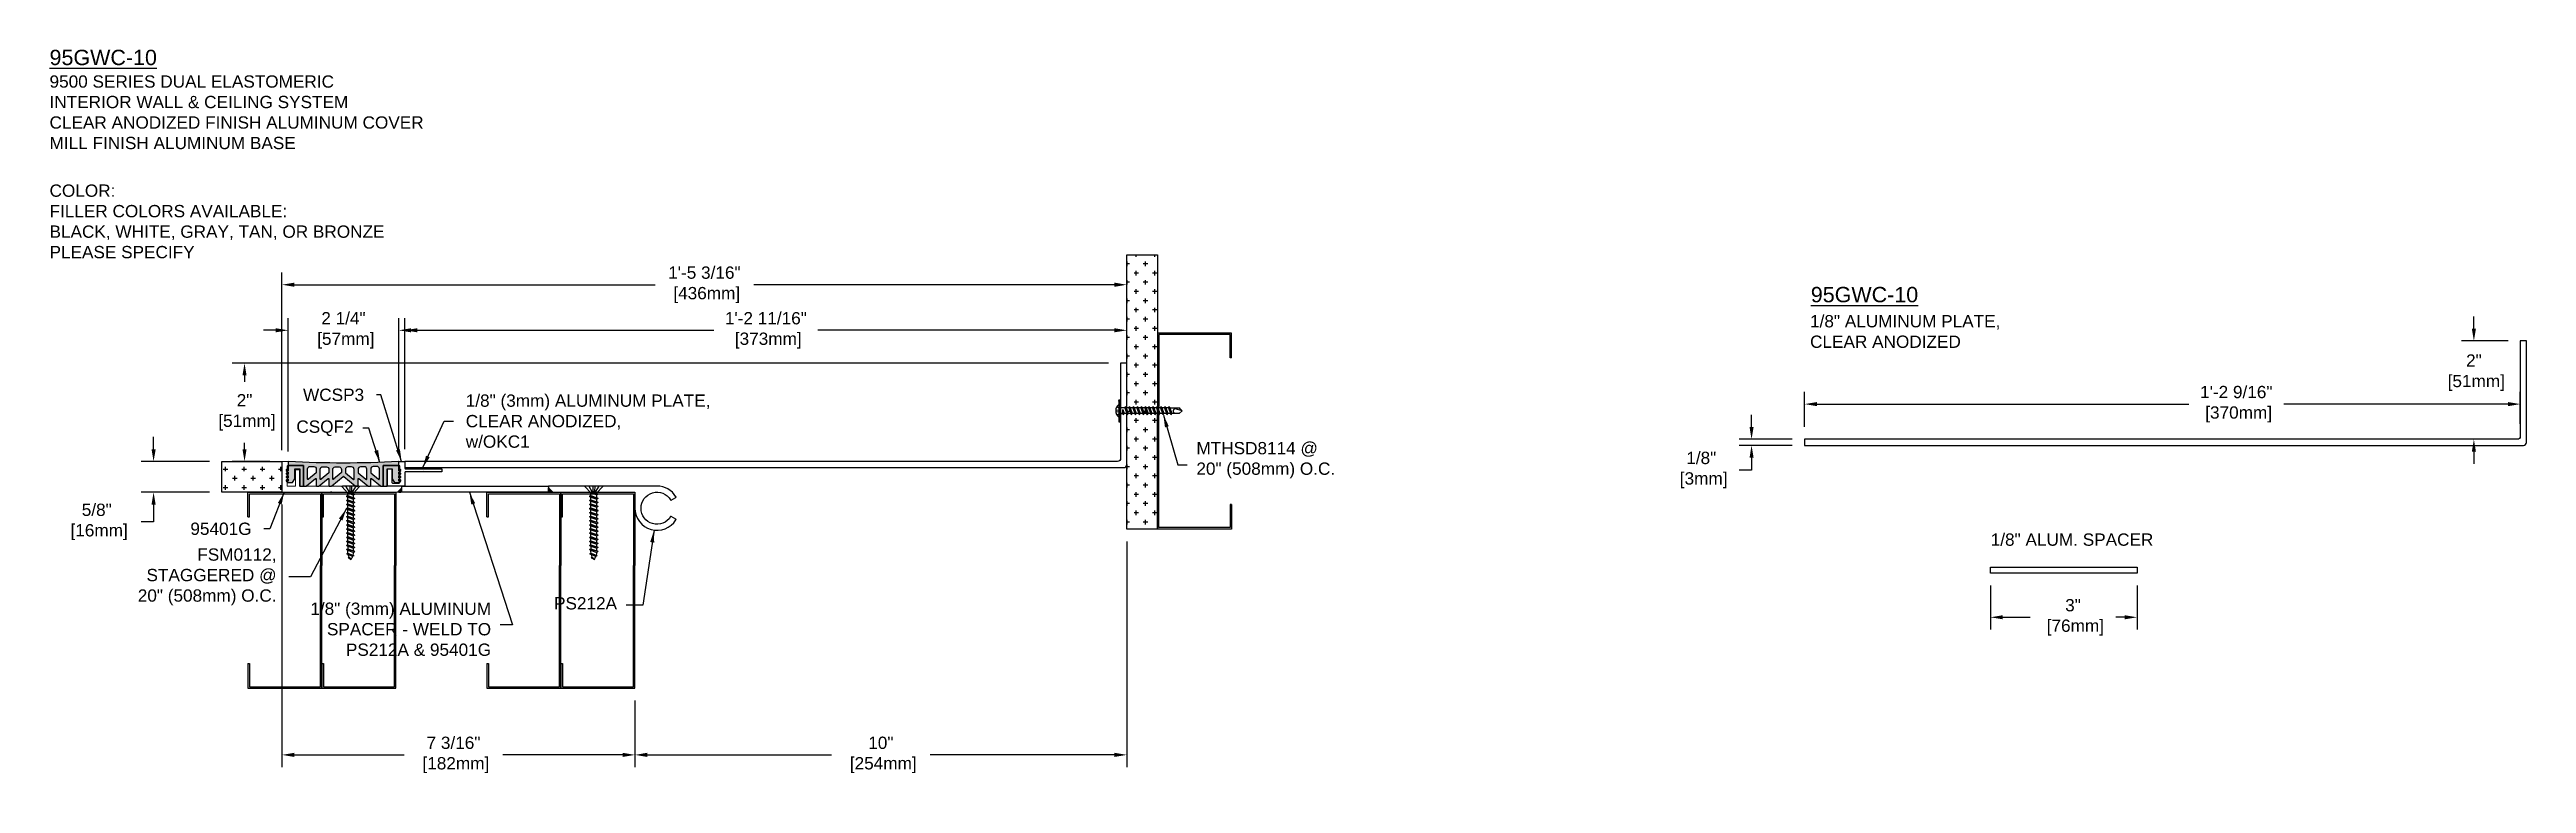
# Model space of a CAD drawing. Header units: inches. Extents: x -5.4 to 45, y -4.5 to 10.4.
import ezdxf

# ---------------------------------------------------------------- set-up
doc = ezdxf.new("R2010")
doc.units = ezdxf.units.IN
doc.header["$MEASUREMENT"] = 0
doc.linetypes.add('HIDDEN2', pattern=[0.1875, 0.125, -0.0625])
for name, color, linetype in [('anchors', 4, 'Continuous'), ('conditions', 1, 'Continuous'), ('dimensions', 3, 'Continuous'), ('FILLER', 2, 'Continuous'), ('Fillers', 2, 'Continuous'), ('METALS', 7, 'Continuous'), ('text', 2, 'Continuous')]:
    doc.layers.add(name, color=color, linetype=linetype)
doc.styles.add('ARIAL', font='arial.ttf')
doc.dimstyles.new('Arial', dxfattribs={"dimtxt": 0.25, "dimasz": 0.25, "dimexe": 0.25, "dimexo": 0.25, "dimgap": 0.25, "dimtad": 0, "dimtih": 1, "dimtoh": 1, "dimdec": 4, "dimzin": 0, "dimdsep": 46, "dimlunit": 4, "dimtxsty": 'ARIAL', "dimcen": 0.25, "dimadec": 0, "dimazin": 0, "dimtfac": 1, "dimtdec": 4, "dimtofl": 0, "dimtmove": 0, "dimatfit": 3, "dimfxl": 0, "dimfrac": 2, "dimtolj": 1, "dimtzin": 0, "dimarcsym": 0})

# ---------------------------------------------------------------- blocks, each defined once
blk = doc.blocks.new('*D2')
at = {"layer": 'DEFPOINTS', "color": 0}
for p in [(16.494, 4.696), (16.494, 3.962), (1.818, 2.028)]:
    blk.add_point(p, dxfattribs=at)
at = {"layer": 'dimensions', "color": 0, "lineweight": -2}
for p, q in [((1.818, 2.278), (1.818, 4.946)), ((2.068, 4.696), (8.1, 4.696)), ((16.244, 4.696), (10.212, 4.696)), ((16.494, 4.212), (16.494, 4.946))]:
    blk.add_line(p, q, dxfattribs=at)
at = {"layer": 'dimensions', "color": 0}
for points in [[(2.068, 4.738), (2.068, 4.655), (1.818, 4.696)], [(16.244, 4.738), (16.244, 4.655), (16.494, 4.696)]]:
    blk.add_solid(points, dxfattribs=at)
at = {"layer": 'dimensions', "color": 0, "insert": (9.156, 4.696), "char_height": 0.25, "attachment_point": 5, "style": 'ARIAL'}
blk.add_mtext('\\A1;1\'-2 11/16"\\P [373mm]', dxfattribs=at)
blk = doc.blocks.new('*D3')
at = {"layer": 'DEFPOINTS', "color": 0}
for p in [(16.494, 5.623), (16.494, 3.962), (-0.682, 2.008)]:
    blk.add_point(p, dxfattribs=at)
at = {"layer": 'dimensions', "color": 0, "lineweight": -2}
for p, q in [((-0.682, 2.258), (-0.682, 5.873)), ((-0.432, 5.623), (6.903, 5.623)), ((16.244, 5.623), (8.909, 5.623)), ((16.494, 4.212), (16.494, 5.873))]:
    blk.add_line(p, q, dxfattribs=at)
at = {"layer": 'dimensions', "color": 0}
for points in [[(-0.432, 5.665), (-0.432, 5.581), (-0.682, 5.623)], [(16.244, 5.665), (16.244, 5.581), (16.494, 5.623)]]:
    blk.add_solid(points, dxfattribs=at)
at = {"layer": 'dimensions', "color": 0, "insert": (7.906, 5.623), "char_height": 0.25, "attachment_point": 5, "style": 'ARIAL'}
blk.add_mtext('\\A1;1\'-5 3/16"\\P [436mm]', dxfattribs=at)
blk = doc.blocks.new('*D4')
at = {"layer": 'DEFPOINTS', "color": 0}
for p in [(-0.682, 1.403), (6.494, -2.582), (6.494, -3.938)]:
    blk.add_point(p, dxfattribs=at)
at = {"layer": 'dimensions', "color": 0, "lineweight": -2}
for p, q in [((-0.682, 1.153), (-0.682, -4.188)), ((6.494, -2.832), (6.494, -4.188)), ((-0.432, -3.938), (1.801, -3.938)), ((6.244, -3.938), (3.808, -3.938))]:
    blk.add_line(p, q, dxfattribs=at)
at = {"layer": 'dimensions', "color": 0}
for points in [[(-0.432, -3.896), (-0.432, -3.98), (-0.682, -3.938)], [(6.244, -3.896), (6.244, -3.98), (6.494, -3.938)]]:
    blk.add_solid(points, dxfattribs=at)
at = {"layer": 'dimensions', "color": 0, "insert": (2.805, -3.938), "char_height": 0.25, "attachment_point": 5, "style": 'ARIAL'}
blk.add_mtext('\\A1;7 3/16"\\P [182mm]', dxfattribs=at)
blk = doc.blocks.new('*D5')
at = {"layer": 'DEFPOINTS', "color": 0}
for p in [(16.494, 0.654), (6.494, -2.582), (16.494, -3.938)]:
    blk.add_point(p, dxfattribs=at)
at = {"layer": 'dimensions', "color": 0, "lineweight": -2}
for p, q in [((16.494, 0.404), (16.494, -4.188)), ((6.494, -2.832), (6.494, -4.188)), ((6.744, -3.938), (10.491, -3.938)), ((16.244, -3.938), (12.497, -3.938))]:
    blk.add_line(p, q, dxfattribs=at)
at = {"layer": 'dimensions', "color": 0}
for points in [[(6.744, -3.896), (6.744, -3.98), (6.494, -3.938)], [(16.244, -3.896), (16.244, -3.98), (16.494, -3.938)]]:
    blk.add_solid(points, dxfattribs=at)
at = {"layer": 'dimensions', "color": 0, "insert": (11.494, -3.938), "char_height": 0.25, "attachment_point": 5, "style": 'ARIAL'}
blk.add_mtext('\\A1;10"\\P [254mm]', dxfattribs=at)
blk = doc.blocks.new('4mstd1')
for p, q in [((-1.505, 3.985), (0, 3.985)), ((-1.505, 3.485), (-1.505, 3.985)), ((-1.475, 3.955), (-0.03, 3.955)), ((-1.475, 3.485), (-1.475, 3.955)), ((-0.03, 3.955), (-0.03, 2.495)), ((0, 3.985), (0, 2.495)), ((-1.505, 3.485), (-1.475, 3.485)), ((-0.03, 1.49), (-0.03, 2.495)), ((0, 1.49), (0, 2.495)), ((-0.03, 0.03), (-0.03, 1.49)), ((0, 0), (0, 1.49)), ((-1.505, 0.5), (-1.505, 0)), ((-1.505, 0.5), (-1.475, 0.5)), ((-1.505, 0), (0, 0)), ((-1.475, 0.5), (-1.475, 0.03)), ((-1.475, 0.03), (-0.03, 0.03))]:
    blk.add_line(p, q)
blk = doc.blocks.new('*D6')
at = {"layer": 'DEFPOINTS', "color": 0}
for p in [(1.693, 4.696), (-0.557, 1.98), (1.693, 1.985)]:
    blk.add_point(p, dxfattribs=at)
at = {"layer": 'dimensions', "color": 0, "lineweight": -2}
for p, q in [((-0.807, 4.696), (-1.057, 4.696)), ((-0.557, 2.23), (-0.557, 4.946)), ((1.693, 2.235), (1.693, 4.946)), ((1.943, 4.696), (2.193, 4.696))]:
    blk.add_line(p, q, dxfattribs=at)
at = {"layer": 'dimensions', "color": 0}
for points in [[(-0.807, 4.738), (-0.807, 4.655), (-0.557, 4.696)], [(1.943, 4.738), (1.943, 4.655), (1.693, 4.696)]]:
    blk.add_solid(points, dxfattribs=at)
at = {"layer": 'dimensions', "color": 0, "insert": (0.568, 4.696), "char_height": 0.25, "attachment_point": 5, "style": 'ARIAL'}
blk.add_mtext('\\A1;2 1/4"\\P [57mm]', dxfattribs=at)
blk = doc.blocks.new('*D7')
at = {"layer": 'DEFPOINTS', "color": 0}
for p in [(-1.903, 2.028), (-3.292, 1.403), (-1.903, 1.403)]:
    blk.add_point(p, dxfattribs=at)
at = {"layer": 'dimensions', "color": 0, "lineweight": -2}
for p, q in [((-3.292, 2.278), (-3.292, 2.528)), ((-2.153, 2.028), (-3.542, 2.028)), ((-2.153, 1.403), (-3.542, 1.403)), ((-3.292, 1.153), (-3.292, 0.8)), ((-3.292, 0.8), (-3.542, 0.8))]:
    blk.add_line(p, q, dxfattribs=at)
at = {"layer": 'dimensions', "color": 0}
for points in [[(-3.334, 2.278), (-3.25, 2.278), (-3.292, 2.028)], [(-3.334, 1.153), (-3.25, 1.153), (-3.292, 1.403)]]:
    blk.add_solid(points, dxfattribs=at)
at = {"layer": 'dimensions', "color": 0, "insert": (-4.448, 0.8), "char_height": 0.25, "attachment_point": 5, "style": 'ARIAL'}
blk.add_mtext('\\A1;5/8"\\P [16mm]', dxfattribs=at)
blk = doc.blocks.new('*D8')
at = {"layer": 'DEFPOINTS', "color": 0}
for p in [(29.196, 2.355), (30.275, 2.48), (30.275, 2.355)]:
    blk.add_point(p, dxfattribs=at)
at = {"layer": 'dimensions', "color": 0, "lineweight": -2}
for p, q in [((29.196, 2.73), (29.196, 2.98)), ((30.025, 2.48), (28.946, 2.48)), ((30.025, 2.355), (28.946, 2.355)), ((29.196, 2.105), (29.196, 1.855)), ((29.196, 1.855), (28.946, 1.855))]:
    blk.add_line(p, q, dxfattribs=at)
at = {"layer": 'dimensions', "color": 0}
for points in [[(29.155, 2.73), (29.238, 2.73), (29.196, 2.48)], [(29.155, 2.105), (29.238, 2.105), (29.196, 2.355)]]:
    blk.add_solid(points, dxfattribs=at)
at = {"layer": 'dimensions', "color": 0, "insert": (28.174, 1.855), "char_height": 0.25, "attachment_point": 5, "style": 'ARIAL'}
blk.add_mtext('\\A1;1/8"\\P [3mm]', dxfattribs=at)
blk = doc.blocks.new('*D9')
at = {"layer": 'DEFPOINTS', "color": 0}
for p in [(44.826, 3.195), (44.826, 2.543), (30.275, 2.48)]:
    blk.add_point(p, dxfattribs=at)
at = {"layer": 'dimensions', "color": 0, "lineweight": -2}
for p, q in [((30.275, 2.73), (30.275, 3.445)), ((30.525, 3.195), (38.084, 3.195)), ((44.576, 3.195), (40.017, 3.195)), ((44.826, 2.793), (44.826, 3.445))]:
    blk.add_line(p, q, dxfattribs=at)
at = {"layer": 'dimensions', "color": 0}
for points in [[(30.525, 3.237), (30.525, 3.154), (30.275, 3.195)], [(44.576, 3.237), (44.576, 3.154), (44.826, 3.195)]]:
    blk.add_solid(points, dxfattribs=at)
at = {"layer": 'dimensions', "color": 0, "insert": (39.051, 3.195), "char_height": 0.25, "attachment_point": 5, "style": 'ARIAL'}
blk.add_mtext('\\A1;1\'-2 9/16"\\P [370mm]', dxfattribs=at)
blk = doc.blocks.new('WCSP3')
at = {"layer": 'METALS'}
blk.add_lwpolyline([(4.101, 42.23), (4.101, 42.555, 0.414214), (4.091, 42.565, -0.414214), (4.081, 42.575), (4.081, 42.64, -0.414214), (4.091, 42.65), (4.186, 42.65, -0.414214), (4.206, 42.63), (4.206, 42.51, 0.414214), (4.216, 42.5), (4.956, 42.5), (4.956, 42.44), (4.591, 42.44), (4.581, 42.45), (4.571, 42.44), (4.216, 42.44, 0.414214), (4.206, 42.43), (4.206, 42.169, -0.390598), (4.186, 42.15), (3.871, 42.15, -0.414214), (3.851, 42.17), (3.851, 42.48, -0.414214), (3.871, 42.5), (3.917, 42.5, -0.414214), (3.937, 42.48), (3.937, 42.23, 0.414214), (3.957, 42.21), (4.081, 42.21, 0.414214)], format="xyb", close=True, dxfattribs=at)
blk = doc.blocks.new('*D12')
at = {"layer": 'DEFPOINTS', "color": 0}
for p in [(44.826, 4.48), (43.882, 2.48), (44.763, 2.48)]:
    blk.add_point(p, dxfattribs=at)
at = {"layer": 'dimensions', "color": 0, "lineweight": -2}
for p, q in [((43.882, 4.73), (43.882, 4.98)), ((44.576, 4.48), (43.632, 4.48)), ((44.513, 2.48), (43.632, 2.48)), ((43.882, 2.23), (43.882, 1.98))]:
    blk.add_line(p, q, dxfattribs=at)
at = {"layer": 'dimensions', "color": 0}
for points in [[(43.84, 4.73), (43.924, 4.73), (43.882, 4.48)], [(43.84, 2.23), (43.924, 2.23), (43.882, 2.48)]]:
    blk.add_solid(points, dxfattribs=at)
at = {"layer": 'dimensions', "color": 0, "insert": (43.882, 3.836), "char_height": 0.25, "attachment_point": 5, "style": 'ARIAL'}
blk.add_mtext('\\A1;2"\\P [51mm]', dxfattribs=at)
blk = doc.blocks.new('*D13')
at = {"layer": 'DEFPOINTS', "color": 0}
for p in [(16.369, 4.028), (-1.443, 2.028), (-0.682, 2.028)]:
    blk.add_point(p, dxfattribs=at)
at = {"layer": 'dimensions', "color": 0, "lineweight": -2}
for p, q in [((16.119, 4.028), (-1.693, 4.028)), ((-1.443, 3.778), (-1.443, 3.647)), ((-0.932, 2.028), (-1.693, 2.028)), ((-1.443, 2.278), (-1.443, 2.409))]:
    blk.add_line(p, q, dxfattribs=at)
at = {"layer": 'dimensions', "color": 0}
for points in [[(-1.485, 3.778), (-1.402, 3.778), (-1.443, 4.028)], [(-1.485, 2.278), (-1.402, 2.278), (-1.443, 2.028)]]:
    blk.add_solid(points, dxfattribs=at)
at = {"layer": 'dimensions', "color": 0, "insert": (-1.443, 3.028), "char_height": 0.25, "attachment_point": 5, "style": 'ARIAL'}
blk.add_mtext('\\A1;2"\\P [51mm]', dxfattribs=at)
blk = doc.blocks.new('FSM0112')
for p, q in [((-0.169, 0), (0.169, 0)), ((-0.103, 0), (-0.038, -0.111)), ((-0.02, 0), (-0.016, -0.111)), ((0.02, 0), (0.016, -0.111)), ((0.103, 0), (0.038, -0.111)), ((-0.175, -0.014), (-0.063, -0.139)), ((-0.086, -0.167), (0.027, -0.139)), ((-0.086, -0.167), (-0.06, -0.152)), ((-0.086, -0.167), (-0.06, -0.181)), ((-0.086, -0.25), (0.086, -0.208)), ((-0.086, -0.25), (-0.06, -0.236)), ((-0.086, -0.25), (-0.06, -0.264)), ((-0.086, -0.333), (0.086, -0.292)), ((-0.086, -0.333), (-0.06, -0.319)), ((-0.086, -0.333), (-0.06, -0.348)), ((-0.086, -0.417), (0.086, -0.375)), ((-0.086, -0.417), (-0.06, -0.402)), ((-0.086, -0.417), (-0.06, -0.431)), ((-0.086, -0.5), (0.086, -0.458)), ((-0.086, -0.5), (-0.06, -0.486)), ((-0.086, -0.5), (-0.06, -0.514)), ((0.063, -0.139), (-0.063, -0.139)), ((-0.06, -0.152), (-0.06, -0.139)), ((-0.023, -0.139), (-0.06, -0.152)), ((0.06, -0.139), (-0.06, -0.181)), ((-0.06, -0.236), (-0.06, -0.181)), ((0.06, -0.194), (-0.06, -0.236)), ((0.06, -0.223), (-0.06, -0.264)), ((-0.06, -0.319), (-0.06, -0.264)), ((0.06, -0.277), (-0.06, -0.319)), ((0.06, -0.306), (-0.06, -0.348)), ((-0.06, -0.402), (-0.06, -0.348)), ((0.06, -0.361), (-0.06, -0.402)), ((0.06, -0.389), (-0.06, -0.431)), ((-0.06, -0.486), (-0.06, -0.431)), ((0.06, -0.444), (-0.06, -0.486)), ((0.06, -0.473), (-0.06, -0.514)), ((0.038, -0.111), (-0.038, -0.111)), ((0.06, -0.194), (0.06, -0.139)), ((0.086, -0.208), (0.06, -0.194)), ((0.086, -0.208), (0.06, -0.223)), ((0.06, -0.277), (0.06, -0.223)), ((0.086, -0.292), (0.06, -0.277)), ((0.086, -0.292), (0.06, -0.306)), ((0.06, -0.361), (0.06, -0.306)), ((0.086, -0.375), (0.06, -0.361)), ((0.086, -0.375), (0.06, -0.389)), ((0.06, -0.444), (0.06, -0.389)), ((0.086, -0.458), (0.06, -0.444)), ((0.086, -0.458), (0.06, -0.473)), ((0.06, -0.527), (0.06, -0.473)), ((0.175, -0.014), (0.063, -0.139)), ((-0.086, -0.583), (0.086, -0.542)), ((-0.086, -0.583), (-0.06, -0.569)), ((-0.086, -0.583), (-0.06, -0.598)), ((-0.086, -0.667), (0.086, -0.625)), ((-0.086, -0.667), (-0.06, -0.652)), ((-0.086, -0.667), (-0.06, -0.681)), ((-0.086, -0.75), (0.086, -0.708)), ((-0.086, -0.75), (-0.06, -0.736)), ((-0.086, -0.75), (-0.06, -0.764)), ((-0.086, -0.833), (0.086, -0.792)), ((-0.086, -0.833), (-0.06, -0.819)), ((-0.086, -0.833), (-0.06, -0.848)), ((-0.086, -0.917), (0.086, -0.875)), ((-0.086, -0.917), (-0.06, -0.902)), ((-0.086, -0.917), (-0.06, -0.931)), ((-0.086, -1), (0.086, -0.958)), ((-0.086, -1), (-0.06, -0.986)), ((-0.086, -1), (-0.06, -1.014)), ((-0.06, -0.569), (-0.06, -0.514)), ((0.06, -0.527), (-0.06, -0.569)), ((0.06, -0.556), (-0.06, -0.598)), ((-0.06, -0.652), (-0.06, -0.598)), ((0.06, -0.611), (-0.06, -0.652)), ((0.06, -0.639), (-0.06, -0.681)), ((-0.06, -0.736), (-0.06, -0.681)), ((0.06, -0.694), (-0.06, -0.736)), ((0.06, -0.723), (-0.06, -0.764)), ((-0.06, -0.819), (-0.06, -0.764)), ((0.06, -0.777), (-0.06, -0.819)), ((0.06, -0.806), (-0.06, -0.848)), ((-0.06, -0.902), (-0.06, -0.848)), ((0.06, -0.861), (-0.06, -0.902)), ((0.06, -0.889), (-0.06, -0.931)), ((-0.06, -0.986), (-0.06, -0.931)), ((0.06, -0.944), (-0.06, -0.986)), ((0.06, -0.973), (-0.06, -1.014)), ((0.086, -0.542), (0.06, -0.527)), ((0.086, -0.542), (0.06, -0.556)), ((0.06, -0.611), (0.06, -0.556)), ((0.086, -0.625), (0.06, -0.611)), ((0.086, -0.625), (0.06, -0.639)), ((0.06, -0.694), (0.06, -0.639)), ((0.086, -0.708), (0.06, -0.694)), ((0.086, -0.708), (0.06, -0.723)), ((0.06, -0.777), (0.06, -0.723)), ((0.086, -0.792), (0.06, -0.777)), ((0.086, -0.792), (0.06, -0.806)), ((0.06, -0.861), (0.06, -0.806)), ((0.086, -0.875), (0.06, -0.861)), ((0.086, -0.875), (0.06, -0.889)), ((0.06, -0.944), (0.06, -0.889)), ((0.086, -0.958), (0.06, -0.944)), ((0.086, -0.958), (0.06, -0.973)), ((0.06, -1.027), (0.06, -0.973)), ((-0.086, -1.083), (0.086, -1.042)), ((-0.086, -1.083), (-0.06, -1.069)), ((-0.086, -1.083), (-0.06, -1.098)), ((-0.086, -1.167), (0.086, -1.125)), ((-0.086, -1.167), (-0.06, -1.152)), ((-0.086, -1.167), (-0.06, -1.181)), ((-0.086, -1.25), (0.086, -1.208)), ((-0.086, -1.25), (-0.06, -1.236)), ((-0.086, -1.25), (-0.06, -1.264)), ((-0.086, -1.333), (0.086, -1.292)), ((-0.086, -1.333), (-0.06, -1.319)), ((-0.086, -1.333), (-0.058, -1.347)), ((-0.069, -1.417), (0.079, -1.375)), ((-0.069, -1.417), (-0.047, -1.402)), ((-0.069, -1.417), (-0.039, -1.426)), ((-0.06, -1.069), (-0.06, -1.014)), ((0.06, -1.027), (-0.06, -1.069)), ((0.06, -1.056), (-0.06, -1.098)), ((-0.06, -1.152), (-0.06, -1.098)), ((0.06, -1.111), (-0.06, -1.152)), ((0.06, -1.139), (-0.06, -1.181)), ((-0.06, -1.236), (-0.06, -1.181)), ((0.06, -1.194), (-0.06, -1.236)), ((0.06, -1.223), (-0.06, -1.264)), ((-0.06, -1.31), (-0.06, -1.264)), ((0.06, -1.277), (-0.06, -1.319)), ((0.06, -1.306), (-0.058, -1.347)), ((0.056, -1.362), (-0.047, -1.402)), ((0.05, -1.392), (-0.039, -1.426)), ((0.03, -1.447), (-0.004, -1.472)), ((-0.004, -1.472), (0.051, -1.458)), ((0.017, -1.473), (-0.004, -1.472)), ((0.051, -1.458), (0.017, -1.473)), ((0.051, -1.458), (0.03, -1.447)), ((0.079, -1.375), (0.05, -1.392)), ((0.079, -1.375), (0.056, -1.362)), ((0.086, -1.042), (0.06, -1.027)), ((0.086, -1.042), (0.06, -1.056)), ((0.06, -1.111), (0.06, -1.056)), ((0.086, -1.125), (0.06, -1.111)), ((0.086, -1.125), (0.06, -1.139)), ((0.06, -1.194), (0.06, -1.139)), ((0.086, -1.208), (0.06, -1.194)), ((0.086, -1.208), (0.06, -1.223)), ((0.06, -1.223), (0.06, -1.277)), ((0.086, -1.292), (0.06, -1.277)), ((0.086, -1.292), (0.06, -1.306)), ((0.06, -1.306), (0.06, -1.31))]:
    blk.add_line(p, q)
for centre, radius, start, end in [((-0.169, -0.008), 0.00805, 90, 224.3206), ((0.169, -0.008), 0.00805, 315.6794, 90), ((0.27, -1.31), 0.33, 180, 181.4809), ((0.27, -1.31), 0.33, 186.3809, 196.1333), ((0.27, -1.31), 0.33, 200.6129, 215.118), ((-0.27, -1.31), 0.33, 324.882, 330.5326), ((-0.27, -1.31), 0.33, 335.5566, 345.5871), ((-0.27, -1.31), 0.33, 350.9871, 0)]:
    blk.add_arc(centre, radius, start, end)
blk = doc.blocks.new('weldment')
blk.add_hatch(color=253).paths.add_polyline_path([(3.569, 16.361), (3.569, 16.282, 0.22393), (3.65, 16.283)])
blk.add_lwpolyline([(3.65, 16.283, -0.22393), (3.569, 16.282), (3.569, 16.361), (3.65, 16.283)], format="xyb")
blk = doc.blocks.new('*D15')
at = {"layer": 'DEFPOINTS', "color": 0}
for p in [(34.054, -0.244), (37.034, -0.244), (37.034, -1.14)]:
    blk.add_point(p, dxfattribs=at)
at = {"layer": 'dimensions', "color": 0, "lineweight": -2}
for p, q in [((34.054, -0.494), (34.054, -1.39)), ((37.034, -0.494), (37.034, -1.39)), ((34.304, -1.14), (34.861, -1.14)), ((36.784, -1.14), (36.6, -1.14))]:
    blk.add_line(p, q, dxfattribs=at)
at = {"layer": 'dimensions', "color": 0}
for points in [[(34.304, -1.098), (34.304, -1.181), (34.054, -1.14)], [(36.784, -1.098), (36.784, -1.181), (37.034, -1.14)]]:
    blk.add_solid(points, dxfattribs=at)
at = {"layer": 'dimensions', "color": 0, "insert": (35.731, -1.14), "char_height": 0.25, "attachment_point": 5, "style": 'ARIAL'}
blk.add_mtext('\\A1;3"\\P [76mm]', dxfattribs=at)
blk = doc.blocks.new('PS212A')
at = {"linetype": 'Continuous', "flags": 128}
blk.add_lwpolyline([(0.45, 0.125), (-1.747, 0.125, 0.414214), (-1.757, 0.115), (-1.757, 0.094, 0.198912), (-1.754, 0.087), (-1.67, 0.003, 0.198912), (-1.663, 0), (-0.01, 0, -0.414214), (0, -0.01), (0, -0.325, 0.758338), (0.834, -0.559, 0.420887), (0.831, -0.545), (0.74, -0.492, 0.405496), (0.726, -0.496, -3.520953), (0.726, -0.154, 0.405496), (0.74, -0.158), (0.831, -0.105, 0.420887), (0.834, -0.091, 0.261868)], format="xyb", close=True, dxfattribs=at)
blk = doc.blocks.new('95401G')
at = {"color": 7, "linetype": 'Continuous', "lineweight": 15}
blk.add_lwpolyline([(2.438, 0.115, 0.414214), (2.428, 0.125), (0.365, 0.125, -0.414214), (0.355, 0.135), (0.355, 0.445, 0.414214), (0.345, 0.455), (0.285, 0.455, 0.414214), (0.275, 0.445), (0.275, 0.135, -0.414214), (0.265, 0.125), (0.115, 0.125, -0.414214), (0.105, 0.135), (0.105, 0.53, -0.414214), (0.115, 0.54, 0.414214), (0.125, 0.55), (0.125, 0.615, 0.414214), (0.115, 0.625), (0.01, 0.625, 0.414214), (0, 0.615), (0, 0.01, 0.414214), (0.01, 0), (0.981, 0, 0.198912), (0.988, 0.003), (0.993, 0.008, -0.414214), (1.007, 0.008), (1.012, 0.003, 0.198912), (1.019, 0), (2.344, 0, 0.198912), (2.351, 0.003), (2.435, 0.087, 0.198912), (2.438, 0.094)], format="xyb", close=True, dxfattribs=at)
blk = doc.blocks.new('CSQF2')
h = blk.add_hatch(color=256)
h.paths.add_polyline_path([(4.559, 1.888, 0.430422), (4.548, 1.898, -0.027516), (2.319, 1.898, 0.430422), (2.309, 1.888), (2.309, 1.819), (2.624, 1.819), (2.624, 1.399), (2.676, 1.399, 0.176327), (2.682, 1.401), (2.864, 1.554, -0.63707), (2.88, 1.546), (2.88, 1.409, 0.414214), (2.89, 1.399), (2.932, 1.399, 0.176327), (2.939, 1.401), (3.121, 1.554, -0.63707), (3.137, 1.546), (3.137, 1.409, 0.414214), (3.147, 1.399), (3.189, 1.399, 0.176327), (3.195, 1.401), (3.427, 1.596, -0.36397), (3.44, 1.596), (3.672, 1.401, 0.176327), (3.679, 1.399), (3.721, 1.399, 0.414214), (3.731, 1.409), (3.731, 1.546, -0.63707), (3.747, 1.554), (3.929, 1.401, 0.176327), (3.935, 1.399), (3.977, 1.399, 0.414214), (3.987, 1.409), (3.987, 1.546, -0.63707), (4.004, 1.554), (4.186, 1.401, 0.176327), (4.192, 1.399), (4.244, 1.399), (4.244, 1.819), (4.559, 1.819)])
h.paths.add_polyline_path([(3.267, 1.788, 0.000939), (3.344, 1.788, -0.412919), (3.394, 1.738), (3.394, 1.676, -0.221695), (3.39, 1.669), (3.234, 1.537, -0.63707), (3.217, 1.545), (3.217, 1.738, -0.416611)], flags=16)
h.paths.add_polyline_path([(3.137, 1.74), (3.137, 1.676, -0.221695), (3.134, 1.669), (2.977, 1.537, -0.63707), (2.96, 1.545), (2.96, 1.742, -0.420307), (3.012, 1.792, 0.000939), (3.088, 1.79, -0.409242)], flags=16)
h.paths.add_polyline_path([(3.524, 1.788, 0.000939), (3.6, 1.788, -0.416611), (3.651, 1.738), (3.651, 1.545, -0.63707), (3.634, 1.537), (3.478, 1.669, -0.221695), (3.474, 1.676), (3.474, 1.738, -0.412919)], flags=16)
h.paths.add_polyline_path([(2.88, 1.746), (2.88, 1.676, -0.221695), (2.877, 1.669), (2.72, 1.537, -0.63707), (2.704, 1.545), (2.704, 1.749, -0.424014), (2.756, 1.799, 0.000939), (2.832, 1.796, -0.405574)], flags=16)
h.paths.add_polyline_path([(3.78, 1.79, 0.000939), (3.856, 1.792, -0.420307), (3.907, 1.742), (3.907, 1.545, -0.63707), (3.891, 1.537), (3.734, 1.669, -0.221695), (3.731, 1.676), (3.731, 1.74, -0.409242)], flags=16)
h.paths.add_polyline_path([(4.036, 1.796, 0.000939), (4.112, 1.799, -0.424014), (4.164, 1.749), (4.164, 1.545, -0.63707), (4.147, 1.537), (3.991, 1.669, -0.221695), (3.987, 1.676), (3.987, 1.746, -0.405574)], flags=16)
h.paths.add_polyline_path([(2.624, 1.819), (2.309, 1.819), (2.309, 1.707), (2.285, 1.731, 0.414214), (2.271, 1.731, 0.414214), (2.271, 1.717), (2.309, 1.679), (2.309, 1.637), (2.285, 1.661, 0.414214), (2.271, 1.661, 0.414214), (2.271, 1.647), (2.309, 1.609), (2.309, 1.567), (2.285, 1.591, 0.414214), (2.271, 1.591, 0.414214), (2.271, 1.577), (2.309, 1.539), (2.309, 1.497), (2.285, 1.521, 0.414214), (2.271, 1.521, 0.414214), (2.271, 1.507), (2.306, 1.472, 0.198912), (2.313, 1.469), (2.399, 1.469), (2.444, 1.547), (2.444, 1.749), (2.544, 1.749), (2.544, 1.399), (2.624, 1.399)])
h.paths.add_polyline_path([(4.324, 1.749), (4.424, 1.749), (4.424, 1.547), (4.469, 1.469), (4.555, 1.469, 0.198912), (4.562, 1.472), (4.597, 1.507, 0.414214), (4.597, 1.521, 0.414214), (4.583, 1.521), (4.559, 1.497), (4.559, 1.539), (4.597, 1.577, 0.414214), (4.597, 1.591, 0.414214), (4.583, 1.591), (4.559, 1.567), (4.559, 1.609), (4.597, 1.647, 0.414214), (4.597, 1.661, 0.414214), (4.583, 1.661), (4.559, 1.637), (4.559, 1.679), (4.597, 1.717, 0.414214), (4.597, 1.731, 0.414214), (4.583, 1.731), (4.559, 1.707), (4.559, 1.819), (4.244, 1.819), (4.244, 1.399), (4.324, 1.399)])
for p, q in [((2.309, 1.819), (2.624, 1.819)), ((2.624, 1.819), (2.309, 1.819)), ((2.624, 1.819), (2.624, 1.399)), ((2.624, 1.399), (2.624, 1.819)), ((4.244, 1.819), (4.244, 1.399)), ((4.559, 1.819), (4.244, 1.819)), ((4.244, 1.819), (4.559, 1.819)), ((4.244, 1.399), (4.244, 1.819))]:
    blk.add_line(p, q)
for points in [[(2.89, 1.399), (2.932, 1.399, 0.176327), (2.939, 1.401), (3.121, 1.554, -0.63707), (3.137, 1.546), (3.137, 1.409, 0.414214), (3.147, 1.399), (3.189, 1.399, 0.176327), (3.195, 1.401), (3.427, 1.596, -0.36397), (3.44, 1.596), (3.672, 1.401, 0.176327), (3.679, 1.399), (3.721, 1.399, 0.414214), (3.731, 1.409), (3.731, 1.546, -0.63707), (3.747, 1.554), (3.929, 1.401, 0.176327), (3.935, 1.399), (3.977, 1.399, 0.414214), (3.987, 1.409), (3.987, 1.546, -0.63707), (4.004, 1.554), (4.186, 1.401, 0.176327), (4.192, 1.399), (4.244, 1.399), (4.324, 1.399), (4.324, 1.749), (4.424, 1.749), (4.424, 1.547), (4.469, 1.469), (4.555, 1.469, 0.198912), (4.562, 1.472), (4.597, 1.507, 0.414214), (4.597, 1.521, 0.414214), (4.583, 1.521), (4.559, 1.497), (4.559, 1.539), (4.597, 1.577, 0.414214), (4.597, 1.591, 0.414214), (4.583, 1.591), (4.559, 1.567), (4.559, 1.609), (4.597, 1.647, 0.414214), (4.597, 1.661, 0.414214), (4.583, 1.661), (4.559, 1.637), (4.559, 1.679), (4.597, 1.717, 0.414214), (4.597, 1.731, 0.414214), (4.583, 1.731), (4.559, 1.707), (4.559, 1.819), (4.559, 1.888, 0.430422), (4.548, 1.898, -0.027516), (2.319, 1.898, 0.430422), (2.309, 1.888), (2.309, 1.819), (2.309, 1.707), (2.285, 1.731, 0.414214), (2.271, 1.731, 0.414214), (2.271, 1.717), (2.309, 1.679), (2.309, 1.637), (2.285, 1.661, 0.414214), (2.271, 1.661, 0.414214), (2.271, 1.647), (2.309, 1.609), (2.309, 1.567), (2.285, 1.591, 0.414214), (2.271, 1.591, 0.414214), (2.271, 1.577), (2.309, 1.539), (2.309, 1.497), (2.285, 1.521, 0.414214), (2.271, 1.521, 0.414214), (2.271, 1.507), (2.306, 1.472, 0.198912), (2.313, 1.469), (2.399, 1.469), (2.444, 1.547), (2.444, 1.749), (2.544, 1.749), (2.544, 1.399), (2.624, 1.399), (2.676, 1.399, 0.176327), (2.682, 1.401), (2.864, 1.554, -0.63707), (2.88, 1.546), (2.88, 1.409, 0.414214)], [(2.88, 1.676, -0.221695), (2.877, 1.669), (2.72, 1.537, -0.63707), (2.704, 1.545), (2.704, 1.749, -0.424014), (2.756, 1.799, 0.000939), (2.832, 1.796, -0.405574), (2.88, 1.746)], [(3.137, 1.74), (3.137, 1.676, -0.221695), (3.134, 1.669), (2.977, 1.537, -0.63707), (2.96, 1.545), (2.96, 1.742, -0.420307), (3.012, 1.792, 0.000939), (3.088, 1.79, -0.409242)], [(3.394, 1.738), (3.394, 1.676, -0.221695), (3.39, 1.669), (3.234, 1.537, -0.63707), (3.217, 1.545), (3.217, 1.738, -0.416611), (3.267, 1.788, 0.000939), (3.344, 1.788, -0.412919)], [(3.474, 1.738), (3.474, 1.676, 0.221695), (3.478, 1.669), (3.634, 1.537, 0.63707), (3.651, 1.545), (3.651, 1.738, 0.416611), (3.6, 1.788, -0.000939), (3.524, 1.788, 0.412919)], [(3.78, 1.79, 0.409242), (3.731, 1.74), (3.731, 1.676, 0.221695), (3.734, 1.669), (3.891, 1.537, 0.63707), (3.907, 1.545), (3.907, 1.742, 0.420307), (3.856, 1.792, -0.000939)], [(3.987, 1.746), (3.987, 1.676, 0.221695), (3.991, 1.669), (4.147, 1.537, 0.63707), (4.164, 1.545), (4.164, 1.749, 0.424014), (4.112, 1.799, -0.000939), (4.036, 1.796, 0.405574)]]:
    blk.add_lwpolyline(points, format="xyb", close=True)
blk = doc.blocks.new('MTHSD8114')
for p, q in [((0.224, 0.038), (-0.224, 0.038)), ((-0.224, 0.038), (-0.224, 0)), ((-0.224, 0), (0.224, 0)), ((-0.056, 0), (0.056, 0)), ((0.06, -0.087), (0.06, 0)), ((0.224, 0.038), (0.224, 0)), ((-0.081, -0.061), (-0.024, -0.047)), ((-0.081, -0.061), (-0.056, -0.047)), ((-0.081, -0.061), (-0.056, -0.074)), ((-0.081, -0.141), (0.085, -0.101)), ((-0.081, -0.141), (-0.056, -0.127)), ((-0.081, -0.141), (-0.056, -0.155)), ((-0.081, -0.221), (0.085, -0.181)), ((-0.081, -0.221), (-0.056, -0.208)), ((-0.081, -0.221), (-0.056, -0.235)), ((-0.081, -0.302), (0.085, -0.262)), ((-0.081, -0.302), (-0.056, -0.288)), ((-0.081, -0.302), (-0.056, -0.316)), ((-0.081, -0.382), (0.085, -0.342)), ((-0.081, -0.382), (-0.056, -0.368)), ((-0.081, -0.382), (-0.056, -0.396)), ((-0.081, -0.463), (0.085, -0.422)), ((-0.081, -0.463), (-0.056, -0.449)), ((-0.081, -0.463), (-0.056, -0.477)), ((-0.081, -0.543), (0.085, -0.503)), ((-0.056, -0.047), (-0.056, 0)), ((-0.056, 0), (-0.056, -0.047)), ((0.024, -0.047), (-0.056, -0.074)), ((-0.056, -0.047), (0.024, -0.047)), ((-0.056, -0.127), (-0.056, -0.074)), ((0.06, -0.087), (-0.056, -0.127)), ((0.06, -0.115), (-0.056, -0.155)), ((-0.056, -0.208), (-0.056, -0.155)), ((0.06, -0.167), (-0.056, -0.208)), ((0.06, -0.195), (-0.056, -0.235)), ((-0.056, -0.288), (-0.056, -0.235)), ((0.06, -0.248), (-0.056, -0.288)), ((0.06, -0.276), (-0.056, -0.316)), ((-0.056, -0.368), (-0.056, -0.316)), ((0.06, -0.328), (-0.056, -0.368)), ((0.06, -0.356), (-0.056, -0.396)), ((-0.056, -0.449), (-0.056, -0.396)), ((0.06, -0.409), (-0.056, -0.449)), ((0.06, -0.436), (-0.056, -0.477)), ((-0.056, -0.529), (-0.056, -0.477)), ((0.06, -0.489), (-0.056, -0.529)), ((0.085, -0.101), (0.06, -0.087)), ((0.085, -0.101), (0.06, -0.115)), ((0.06, -0.167), (0.06, -0.115)), ((0.085, -0.181), (0.06, -0.167)), ((0.085, -0.181), (0.06, -0.195)), ((0.06, -0.248), (0.06, -0.195)), ((0.085, -0.262), (0.06, -0.248)), ((0.085, -0.262), (0.06, -0.276)), ((0.06, -0.328), (0.06, -0.276)), ((0.085, -0.342), (0.06, -0.328)), ((0.085, -0.342), (0.06, -0.356)), ((0.06, -0.409), (0.06, -0.356)), ((0.085, -0.422), (0.06, -0.409)), ((0.085, -0.422), (0.06, -0.436)), ((0.06, -0.489), (0.06, -0.436)), ((0.085, -0.503), (0.06, -0.489)), ((0.085, -0.503), (0.06, -0.517)), ((-0.081, -0.543), (-0.056, -0.529)), ((-0.081, -0.543), (-0.056, -0.557)), ((-0.081, -0.624), (0.085, -0.583)), ((-0.081, -0.624), (-0.056, -0.61)), ((-0.081, -0.624), (-0.056, -0.637)), ((-0.081, -0.704), (0.085, -0.664)), ((-0.081, -0.704), (-0.056, -0.69)), ((-0.081, -0.704), (-0.056, -0.718)), ((-0.081, -0.784), (0.085, -0.744)), ((-0.081, -0.784), (-0.056, -0.771)), ((-0.081, -0.784), (-0.056, -0.798)), ((-0.081, -0.865), (0.085, -0.825)), ((-0.081, -0.865), (-0.056, -0.851)), ((-0.081, -0.865), (-0.056, -0.879)), ((-0.081, -0.945), (0.085, -0.905)), ((-0.081, -0.945), (-0.056, -0.931)), ((-0.081, -0.945), (-0.056, -0.959)), ((-0.081, -1.026), (0.085, -0.985)), ((0.06, -0.517), (-0.056, -0.557)), ((-0.056, -0.61), (-0.056, -0.557)), ((0.06, -0.569), (-0.056, -0.61)), ((0.06, -0.597), (-0.056, -0.637)), ((-0.056, -0.69), (-0.056, -0.637)), ((0.06, -0.65), (-0.056, -0.69)), ((0.06, -0.678), (-0.056, -0.718)), ((-0.056, -0.771), (-0.056, -0.718)), ((0.06, -0.73), (-0.056, -0.771)), ((0.06, -0.758), (-0.056, -0.798)), ((-0.056, -0.851), (-0.056, -0.798)), ((0.06, -0.811), (-0.056, -0.851)), ((0.06, -0.839), (-0.056, -0.879)), ((-0.056, -0.931), (-0.056, -0.879)), ((0.06, -0.891), (-0.056, -0.931)), ((0.06, -0.919), (-0.056, -0.959)), ((-0.056, -1.012), (-0.056, -0.959)), ((0.06, -0.972), (-0.056, -1.012)), ((0.06, -0.999), (-0.056, -1.04)), ((0.06, -0.569), (0.06, -0.517)), ((0.085, -0.583), (0.06, -0.569)), ((0.085, -0.583), (0.06, -0.597)), ((0.06, -0.65), (0.06, -0.597)), ((0.085, -0.664), (0.06, -0.65)), ((0.085, -0.664), (0.06, -0.678)), ((0.06, -0.73), (0.06, -0.678)), ((0.085, -0.744), (0.06, -0.73)), ((0.085, -0.744), (0.06, -0.758)), ((0.06, -0.811), (0.06, -0.758)), ((0.085, -0.825), (0.06, -0.811)), ((0.085, -0.825), (0.06, -0.839)), ((0.06, -0.891), (0.06, -0.839)), ((0.085, -0.905), (0.06, -0.891)), ((0.085, -0.905), (0.06, -0.919)), ((0.06, -0.972), (0.06, -0.919)), ((0.085, -0.985), (0.06, -0.972)), ((0.085, -0.985), (0.06, -0.999)), ((0.06, -0.999), (0.06, -1.192)), ((-0.081, -1.026), (-0.056, -1.012)), ((-0.081, -1.026), (-0.056, -1.04)), ((-0.056, -1.192), (-0.056, -1.04)), ((-0.056, -1.192), (-0.046, -1.097)), ((0.002, -1.25), (-0.056, -1.192)), ((0.002, -1.25), (0.039, -1.111)), ((0.002, -1.25), (0.06, -1.192))]:
    blk.add_line(p, q)
at = {"linetype": 'HIDDEN2'}
for p, q in [((-0.081, 0.079), (-0.038, 0.006)), ((0.038, 0.006), (-0.038, 0.006)), ((-0.019, 0.099), (-0.016, 0.006)), ((0.019, 0.099), (0.016, 0.006)), ((0.081, 0.079), (0.038, 0.006))]:
    blk.add_line(p, q, dxfattribs=at)
for centre, radius, start, end in [((0, -0.066), 0.166, 38.5375, 141.4625), ((-0.005, -1.11), 0.0433, 358.315, 162.8045), ((0.089, -1.279), 0.0922, 108.6241, 161.3759)]:
    blk.add_arc(centre, radius, start, end)
blk.add_point((0.204, 0.038))

msp = doc.modelspace()

# ---------------------------------------------------------------- hatches: boundary and pattern name
at = {"layer": 'conditions'}
h = msp.add_hatch(dxfattribs=at)
h.set_pattern_fill('CROSS', color=256, scale=0.75, angle=90, style=0)
h.paths.add_polyline_path([(17.11881, 6.23397), (16.49381, 6.23397), (16.49381, 0.65361), (17.11881, 0.65361)])
h = msp.add_hatch(dxfattribs=at)
h.set_pattern_fill('CROSS', color=256, scale=0.75, style=0)
h.paths.add_polyline_path([(-0.68169, 1.40285), (-0.68169, 2.02785), (-1.90256, 2.02785), (-1.90256, 1.40285)])

# ---------------------------------------------------------------- linework, layer by layer
for points in [[(1.75631, 1.52785), (4.73662, 1.52785), (4.73662, 1.40285), (1.75631, 1.40285)], [(34.05373, -0.11868), (37.03404, -0.11868), (37.03404, -0.24368), (34.05373, -0.24368)]]:
    msp.add_lwpolyline(points, close=True)
for points in [[(17.11881, 6.23397), (17.11881, 0.65361), (16.49381, 0.65361), (16.49381, 6.23397)], [(-0.68169, 1.40285), (-1.90256, 1.40285), (-1.90256, 2.02785), (-0.68169, 2.02785)]]:
    msp.add_lwpolyline(points, close=True, dxfattribs=at)
at = {"layer": 'Fillers', "const_width": 0.025}
msp.add_lwpolyline([(2.56856, 1.89035), (1.82578, 1.89035)], dxfattribs=at)
at = {"layer": 'METALS'}
for points in [[(44.82581, 4.48033), (44.82581, 2.54283, -0.41421356), (44.76331, 2.48033), (30.27531, 2.48033), (30.27531, 2.35533), (44.88831, 2.35533, 0.41421356), (44.95081, 2.41783), (44.95081, 4.48033)], [(16.36881, 4.02785), (16.36881, 2.09035, -0.41421356), (16.30631, 2.02785), (1.81831, 2.02785), (1.81831, 1.90285), (16.43131, 1.90285, 0.41421356), (16.49381, 1.96535), (16.49381, 4.02785)]]:
    msp.add_lwpolyline(points, format="xyb", close=True, dxfattribs=at)

# ---------------------------------------------------------------- block references
for name, p in [('95401G', (-0.68169, 1.40285)), ('PS212A', (6.49381, 1.40285))]:
    msp.add_blockref(name, p)
at = {"layer": 'anchors', "rotation": 90}
msp.add_blockref('MTHSD8114', (16.36881, 3.0591), dxfattribs=at)
at = {"layer": 'anchors', "xscale": -1}
for p in [(0.71485, 1.52787), (5.65728, 1.52788)]:
    msp.add_blockref('FSM0112', p, dxfattribs=at)
at = {"layer": 'conditions', "xscale": -1}
msp.add_blockref('4mstd1', (17.11881, 0.65361), dxfattribs=at)
at = {"layer": 'conditions'}
for p in [(0.13061, -2.58185), (1.63527, -2.58185), (4.98915, -2.58185), (6.49381, -2.58185)]:
    msp.add_blockref('4mstd1', p, dxfattribs=at)
at = {"layer": 'FILLER'}
msp.add_blockref('CSQF2', (-2.8655, 0.12927), dxfattribs=at)
at = {"layer": 'METALS'}
for name, p in [('WCSP3', (-2.38719, -40.62205)), ('weldment', (1.16729, -14.87065))]:
    msp.add_blockref(name, p, dxfattribs=at)
at = {"layer": 'METALS', "xscale": -1}
msp.add_blockref('weldment', (5.32565, -14.87065), dxfattribs=at)

# ---------------------------------------------------------------- texts
at = {"layer": 'text', "attachment_point": 1, "style": 'ARIAL'}
for s, insert, char_height, width in [('{\\L95GWC-10\\P\\H0.8x;\\l9500 SERIES DUAL ELASTOMERIC\\PINTERIOR WALL & CEILING SYSTEM \\PCLEAR ANODIZED FINISH ALUMINUM COVER\\PMILL FINISH ALUMINUM BASE}', (-5.40769, 10.40127), 0.3125, 9.0625), ('COLOR:{\\L                           }   \\~\\PFILLER COLORS AVAILABLE:\\PBLACK, WHITE, GRAY, TAN, OR BRONZE\\PPLEASE SPECIFY\\~', (-5.40769, 7.66153), 0.25, 6.8568465), ('{\\L95GWC-10}', (30.40083, 5.57856), 0.3125, 1.875)]:
    msp.add_mtext(s, dxfattribs=dict(at, insert=insert, char_height=char_height, width=width))
at = {"layer": 'text', "char_height": 0.25, "style": 'ARIAL'}
for s, insert, attachment_point in [('1/8" ALUMINUM PLATE,\\PCLEAR ANODIZED', (30.38565, 4.67088), 4), ('WCSP3', (0.9877, 3.38291), 6), ('1/8" (3mm) ALUMINUM PLATE,\\PCLEAR ANODIZED,\\Pw/OKC1 ', (3.05442, 2.8476), 4), ('CSQF2', (0.77421, 2.70278), 6), ('\\A1;MTHSD8114 @\\P20" (508mm) O.C.', (17.90913, 2.05359), 4), ('95401G', (-1.30194, 0.65858), 6), ('1/8" ALUM. SPACER', (34.05868, 0.56468), 1), ('FSM0112,\\PSTAGGERED @\\P20" (508mm) O.C.', (-0.79238, -0.3185), 6), ('1/8" (3mm) ALUMINUM\\PSPACER - WELD TO\\PPS212A & 95401G', (3.56913, -1.38411), 6), ('PS212A', (6.1302, -0.98414), 9)]:
    msp.add_mtext(s, dxfattribs=dict(at, insert=insert, attachment_point=attachment_point))

# ---------------------------------------------------------------- dimensions: what is measured, and where the dimension line sits
at = {"layer": 'dimensions'}
for base, p1, p2, picture, middle in [((16.49381, 5.62295), (-0.68169, 2.00785), (16.49381, 3.96159), '*D3', (7.90606, 5.62295)), ((1.69331, 4.69626), (-0.55669, 1.98035), (1.69331, 1.98535), '*D6', (0.56831, 4.69626)), ((16.49381, 4.69626), (1.81831, 2.02785), (16.49381, 3.96159), '*D2', (9.15606, 4.69626)), ((44.82581, 3.19518), (30.27531, 2.48033), (44.82581, 2.54283), '*D9', (39.05056, 3.19518)), ((16.49381, -3.9379), (6.49381, -2.58185), (16.49381, 0.65361), '*D5', (11.49381, -3.9379)), ((37.03404, -1.13961), (34.05373, -0.24368), (37.03404, -0.24368), '*D15', (35.73063, -1.13961))]:
    dim = msp.add_linear_dim(base=base, p1=p1, p2=p2, dimstyle='Arial', override={"dimpost": '\\X'}, dxfattribs=at)
    dim.commit()
    dim.dimension.update_dxf_attribs({"geometry": picture, "text_midpoint": middle, "dimtype": 160})
for base, p1, p2, angle, picture, middle in [((43.88198, 2.48033), (44.82581, 4.48033), (44.76331, 2.48033), 90, '*D12', (43.88198, 3.83635)), ((-1.44337, 2.02785), (16.36881, 4.02785), (-0.68169, 2.02785), 90, '*D13', (-1.44337, 3.02785)), ((-3.29213, 1.40285), (-1.90256, 2.02785), (-1.90256, 1.40285), 90, '*D7', (-4.44817, 0.79968)), ((29.19637, 2.35533), (30.27531, 2.48033), (30.27531, 2.35533), 90, '*D8', (28.17412, 1.85533)), ((6.49381, -3.9379), (-0.68169, 1.40285), (6.49381, -2.58185), 180, '*D4', (2.80455, -3.9379))]:
    dim = msp.add_linear_dim(base=base, p1=p1, p2=p2, angle=angle, dimstyle='Arial', override={"dimpost": '\\X'}, dxfattribs=at)
    dim.commit()
    dim.dimension.update_dxf_attribs({"geometry": picture, "text_midpoint": middle, "dimtype": 160})

# ---------------------------------------------------------------- leaders
at = {"layer": 'text', "annotation_type": 0, "has_hookline": 1}
for points, hookline_direction, text_width in [([(1.75081, 2.02785), (1.32873, 3.38291), (1.2377, 3.38291)], 1, 1.22186), ([(2.1806, 1.90285), (2.61227, 2.8476), (2.80442, 2.8476)], 0, 4.90638), ([(0.62885, 1.06954), (-0.10153, -0.3185), (-0.54238, -0.3185)], 1, 2.78104), ([(-0.63669, 1.40285), (-0.92694, 0.65858), (-1.05194, 0.65858)], 1, 1.20651)]:
    msp.add_leader(points, dimstyle='Arial', dxfattribs=dict(at, hookline_direction=hookline_direction, text_width=text_width))
at = {"layer": 'text'}
msp.add_leader([(1.31085, 2.01023), (1.08607, 2.70278), (0.96171, 2.70278)], dimstyle='Arial', dxfattribs=at)
msp.add_leader([(17.23942, 2.97338), (17.53413, 1.95984), (17.72163, 1.95984)], dimstyle='Arial', override={"dimgap": 0.1875, "dimtad": 0}, dxfattribs=at)
at = {"layer": 'text', "annotation_type": 0, "has_hookline": 1, "hookline_direction": 1}
for points, text_width in [([(3.12879, 1.40285), (4.00663, -1.29036), (3.75663, -1.29036)], 3.6105), ([(6.88204, 0.6319), (6.65278, -0.89039), (6.3177, -0.89039)], 1.25512)]:
    msp.add_leader(points, dimstyle='Arial', override={"dimgap": 0.1875, "dimtad": 0}, dxfattribs=dict(at, text_width=text_width))

doc.saveas('drawing.dxf')
